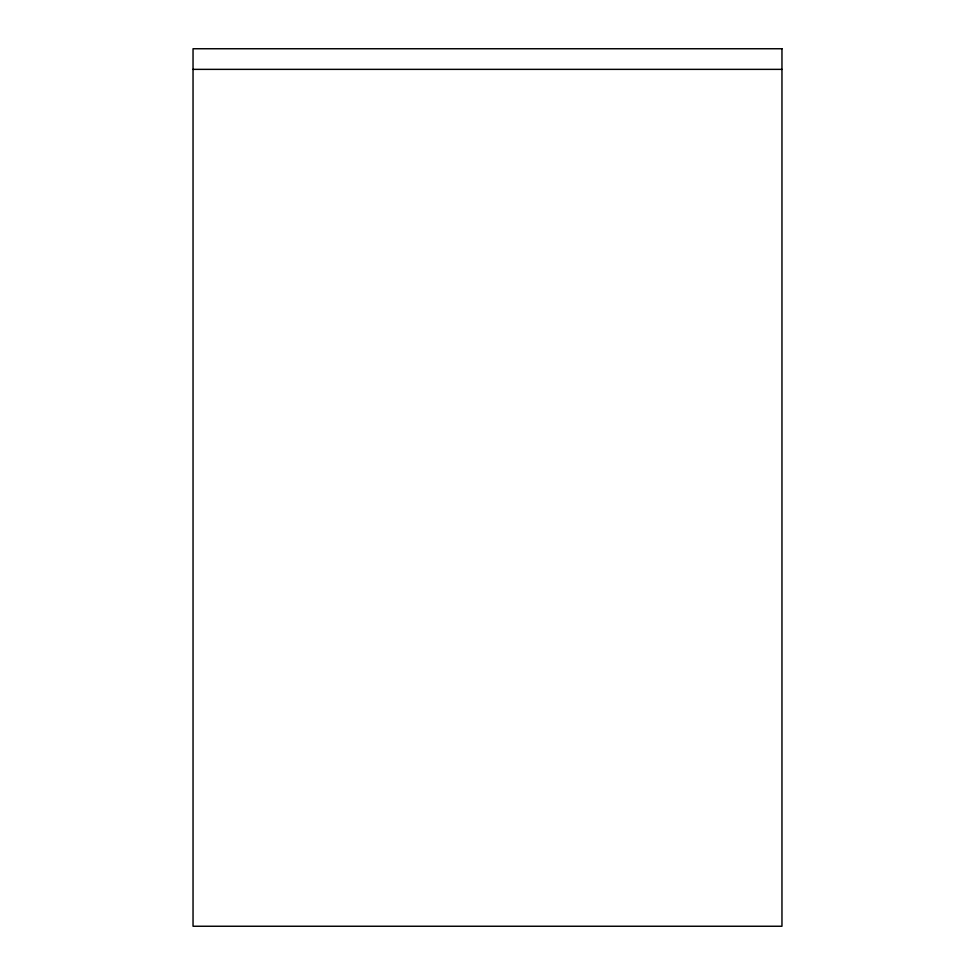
<?xml version="1.0" encoding="UTF-8"?>
<svg xmlns="http://www.w3.org/2000/svg" width="975" height="975" viewBox="0 0 975 975"><rect width="100%" height="100%" fill="white"/><g stroke="black" fill="none" stroke-linecap="round" stroke-linejoin="round"><path stroke-width="1.46" d="M193.038 69.359L781.962 69.359M781.962 48.75L193.038 48.75L193.038 926.25L781.962 926.25L781.962 48.75"/></g></svg>
